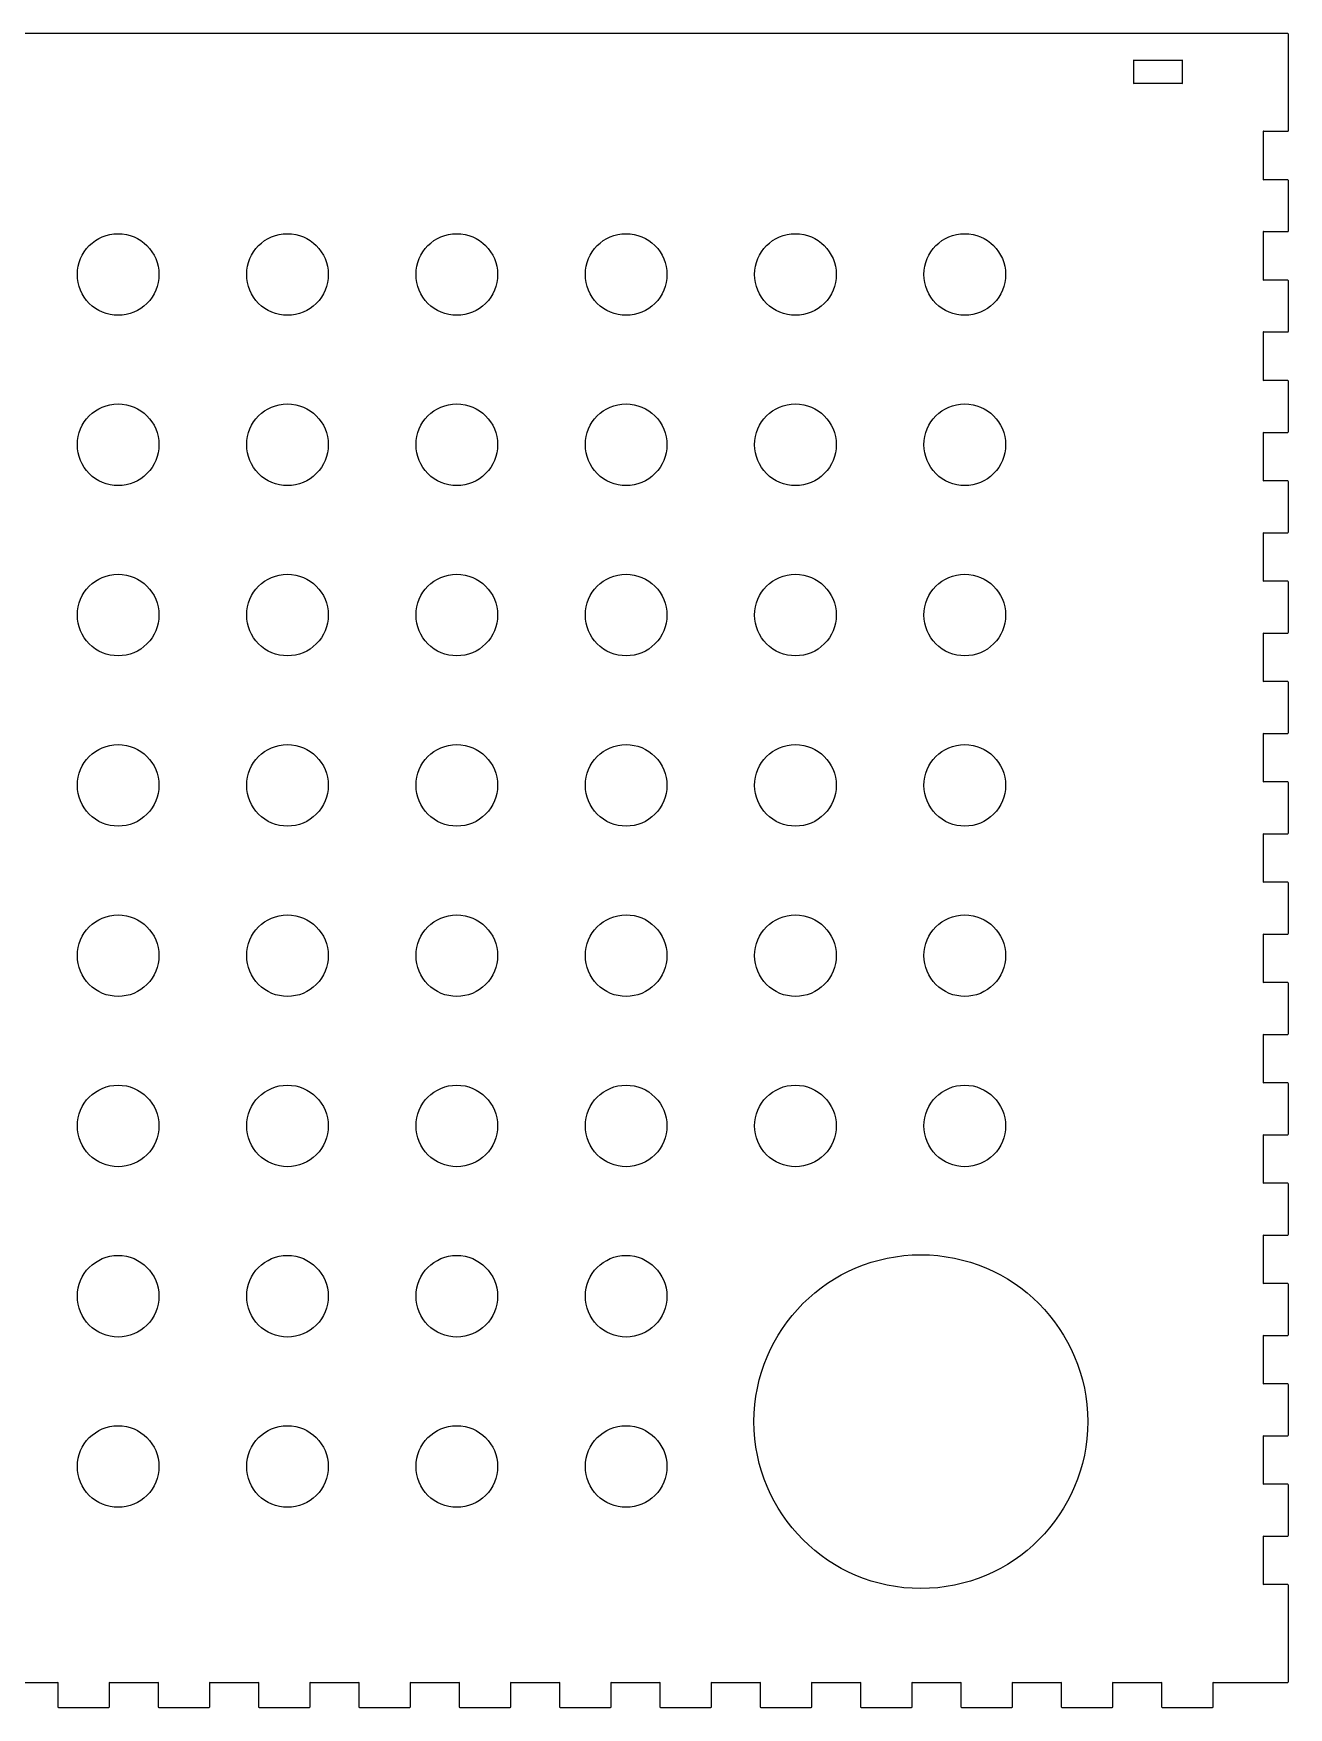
# Model space of a CAD drawing. Extents: x -122 to 332, y -236 to 521.
# Drawn here: x 30 to 180.1, y -212.1 to -11.9 of the extents above; entities that cross this region are included whole.
import ezdxf

# ---------------------------------------------------------------- set-up
doc = ezdxf.new("R2010")
doc.units = 0
doc.layers.add('Layer_1', color=7, linetype='CONTINUOUS')

msp = doc.modelspace()

# ---------------------------------------------------------------- linework, layer by layer
at = {"layer": 'Layer_1', "color": 7}
for p, q in [((176.98333, -11.86667), (-117.01667, -11.86667)), ((179.98333, -11.86667), (176.98333, -11.86667)), ((180.08333, -23.46667), (180.08333, -11.96667)), ((161.58333, -17.86667), (161.58333, -15.06667)), ((161.58333, -15.06667), (164.48333, -15.06667)), ((164.48333, -15.06667), (167.38333, -15.06667)), ((167.38333, -15.06667), (167.38333, -17.86667)), ((167.38333, -17.86667), (161.58333, -17.86667)), ((177.08333, -29.36667), (177.08333, -23.56667)), ((177.08333, -23.56667), (179.98333, -23.56667)), ((179.98333, -29.36667), (177.08333, -29.36667)), ((180.08333, -35.46667), (180.08333, -29.46667)), ((177.08333, -41.36667), (177.08333, -35.56667)), ((177.08333, -35.56667), (179.98333, -35.56667)), ((179.98333, -41.36667), (177.08333, -41.36667)), ((180.08333, -47.46667), (180.08333, -41.46667)), ((177.08333, -53.36667), (177.08333, -47.56667)), ((177.08333, -47.56667), (179.98333, -47.56667)), ((179.98333, -53.36667), (177.08333, -53.36667)), ((180.08333, -59.46667), (180.08333, -53.46667)), ((177.08333, -65.36667), (177.08333, -59.56667)), ((177.08333, -59.56667), (179.98333, -59.56667)), ((179.98333, -65.36667), (177.08333, -65.36667)), ((180.08333, -71.46667), (180.08333, -65.46667)), ((177.08333, -77.36667), (177.08333, -71.56667)), ((177.08333, -71.56667), (179.98333, -71.56667)), ((179.98333, -77.36667), (177.08333, -77.36667)), ((180.08333, -83.46667), (180.08333, -77.46667)), ((177.08333, -89.36667), (177.08333, -83.56667)), ((177.08333, -83.56667), (179.98333, -83.56667)), ((179.98333, -89.36667), (177.08333, -89.36667)), ((180.08333, -95.46667), (180.08333, -89.46667)), ((177.08333, -101.36667), (177.08333, -95.56667)), ((177.08333, -95.56667), (179.98333, -95.56667)), ((179.98333, -101.36667), (177.08333, -101.36667)), ((180.08333, -107.46667), (180.08333, -101.46667)), ((177.08333, -113.36667), (177.08333, -107.56667)), ((177.08333, -107.56667), (179.98333, -107.56667)), ((179.98333, -113.36667), (177.08333, -113.36667)), ((180.08333, -119.46667), (180.08333, -113.46667)), ((177.08333, -125.36667), (177.08333, -119.56667)), ((177.08333, -119.56667), (179.98333, -119.56667)), ((179.98333, -125.36667), (177.08333, -125.36667)), ((180.08333, -131.46667), (180.08333, -125.46667)), ((177.08333, -137.36667), (177.08333, -131.56667)), ((177.08333, -131.56667), (179.98333, -131.56667)), ((179.98333, -137.36667), (177.08333, -137.36667)), ((180.08333, -143.46667), (180.08333, -137.46667)), ((177.08333, -149.36667), (177.08333, -143.56667)), ((177.08333, -143.56667), (179.98333, -143.56667)), ((179.98333, -149.36667), (177.08333, -149.36667)), ((180.08333, -155.46667), (180.08333, -149.46667)), ((177.08333, -161.36667), (177.08333, -155.56667)), ((177.08333, -155.56667), (179.98333, -155.56667)), ((179.98333, -161.36667), (177.08333, -161.36667)), ((180.08333, -167.46667), (180.08333, -161.46667)), ((177.08333, -173.36667), (177.08333, -167.56667)), ((177.08333, -167.56667), (179.98333, -167.56667)), ((179.98333, -173.36667), (177.08333, -173.36667)), ((180.08333, -179.46667), (180.08333, -173.46667)), ((177.08333, -185.36667), (177.08333, -179.56667)), ((177.08333, -179.56667), (179.98333, -179.56667)), ((179.98333, -185.36667), (177.08333, -185.36667)), ((180.08333, -191.46667), (180.08333, -185.46667)), ((177.08333, -197.36667), (177.08333, -191.56667)), ((177.08333, -191.56667), (179.98333, -191.56667)), ((179.98333, -197.36667), (177.08333, -197.36667)), ((180.08333, -208.96667), (180.08333, -197.46667)), ((27.08333, -209.06667), (32.88333, -209.06667)), ((32.88333, -209.06667), (32.88333, -211.96667)), ((39.08333, -211.96667), (39.08333, -209.06667)), ((39.08333, -209.06667), (44.88333, -209.06667)), ((44.88333, -209.06667), (44.88333, -211.96667)), ((51.08333, -211.96667), (51.08333, -209.06667)), ((51.08333, -209.06667), (56.88333, -209.06667)), ((56.88333, -209.06667), (56.88333, -211.96667)), ((63.08333, -211.96667), (63.08333, -209.06667)), ((63.08333, -209.06667), (68.88333, -209.06667)), ((68.88333, -209.06667), (68.88333, -211.96667)), ((75.08333, -211.96667), (75.08333, -209.06667)), ((75.08333, -209.06667), (80.88333, -209.06667)), ((80.88333, -209.06667), (80.88333, -211.96667)), ((87.08333, -211.96667), (87.08333, -209.06667)), ((87.08333, -209.06667), (92.88333, -209.06667)), ((92.88333, -209.06667), (92.88333, -211.96667)), ((99.08333, -211.96667), (99.08333, -209.06667)), ((99.08333, -209.06667), (104.88333, -209.06667)), ((104.88333, -209.06667), (104.88333, -211.96667)), ((111.08333, -211.96667), (111.08333, -209.06667)), ((111.08333, -209.06667), (116.88333, -209.06667)), ((116.88333, -209.06667), (116.88333, -211.96667)), ((123.08333, -211.96667), (123.08333, -209.06667)), ((123.08333, -209.06667), (128.88333, -209.06667)), ((128.88333, -209.06667), (128.88333, -211.96667)), ((135.08333, -211.96667), (135.08333, -209.06667)), ((135.08333, -209.06667), (140.88333, -209.06667)), ((140.88333, -209.06667), (140.88333, -211.96667)), ((147.08333, -211.96667), (147.08333, -209.06667)), ((147.08333, -209.06667), (152.88333, -209.06667)), ((152.88333, -209.06667), (152.88333, -211.96667)), ((159.08333, -211.96667), (159.08333, -209.06667)), ((159.08333, -209.06667), (164.88333, -209.06667)), ((164.88333, -209.06667), (164.88333, -211.96667)), ((171.08333, -211.96667), (171.08333, -209.06667)), ((171.08333, -209.06667), (176.98333, -209.06667)), ((176.98333, -209.06667), (179.98333, -209.06667)), ((32.98333, -212.06667), (38.98333, -212.06667)), ((44.98333, -212.06667), (50.98333, -212.06667)), ((56.98333, -212.06667), (62.98333, -212.06667)), ((68.98333, -212.06667), (74.98333, -212.06667)), ((80.98333, -212.06667), (86.98333, -212.06667)), ((92.98333, -212.06667), (98.98333, -212.06667)), ((104.98333, -212.06667), (110.98333, -212.06667)), ((116.98333, -212.06667), (122.98333, -212.06667)), ((128.98333, -212.06667), (134.98333, -212.06667)), ((140.98333, -212.06667), (146.98333, -212.06667)), ((152.98333, -212.06667), (158.98333, -212.06667)), ((164.98333, -212.06667), (170.98333, -212.06667))]:
    msp.add_line(p, q, dxfattribs=at)
at = {"layer": 'Layer_1', "color": 1}
for p, q in [((44.987707, -40.68922), (44.987707, -40.68922)), ((65.239007, -40.68922), (65.239007, -40.68922)), ((85.490317, -40.68922), (85.490317, -40.68922)), ((105.74164, -40.68922), (105.74164, -40.68922)), ((125.992937, -40.689219), (125.992937, -40.689219)), ((146.244227, -40.689219), (146.244227, -40.689219)), ((44.987707, -61.0542), (44.987707, -61.0542)), ((65.239007, -61.0542), (65.239007, -61.0542)), ((85.490317, -61.0542), (85.490317, -61.0542)), ((105.74164, -61.0542), (105.74164, -61.0542)), ((125.992937, -61.054203), (125.992937, -61.054203)), ((146.244227, -61.054203), (146.244227, -61.054203)), ((44.987707, -81.41921), (44.987707, -81.41921)), ((65.239007, -81.41921), (65.239007, -81.41921)), ((85.490317, -81.41921), (85.490317, -81.41921)), ((105.74164, -81.41921), (105.74164, -81.41921)), ((125.992937, -81.419206), (125.992937, -81.419206)), ((146.244227, -81.419206), (146.244227, -81.419206)), ((44.987707, -101.78419), (44.987707, -101.78419)), ((65.239007, -101.78419), (65.239007, -101.78419)), ((85.490317, -101.78419), (85.490317, -101.78419)), ((105.74164, -101.78419), (105.74164, -101.78419)), ((125.992937, -101.784191), (125.992937, -101.784191)), ((146.244227, -101.784191), (146.244227, -101.784191)), ((44.987707, -122.14917), (44.987707, -122.14917)), ((65.239007, -122.14917), (65.239007, -122.14917)), ((85.490317, -122.14917), (85.490317, -122.14917)), ((105.74164, -122.14917), (105.74164, -122.14917)), ((125.992937, -122.149173), (125.992937, -122.149173)), ((146.244227, -122.149173), (146.244227, -122.149173)), ((44.987707, -142.51415), (44.987707, -142.51415)), ((65.239007, -142.51415), (65.239007, -142.51415)), ((85.490317, -142.51415), (85.490317, -142.51415)), ((105.74164, -142.51415), (105.74164, -142.51415)), ((125.992937, -142.51415), (125.992937, -142.51415)), ((146.244227, -142.51415), (146.244227, -142.51415)), ((44.987707, -162.87913), (44.987707, -162.87913)), ((65.239007, -162.87913), (65.239007, -162.87913)), ((85.490317, -162.87913), (85.490317, -162.87913)), ((105.741637, -162.87913), (105.741637, -162.87913)), ((156.07321, -177.87912), (156.07321, -177.87912)), ((44.987707, -183.24412), (44.987707, -183.24412)), ((65.239007, -183.24412), (65.239007, -183.24412)), ((85.490317, -183.24412), (85.490317, -183.24412)), ((105.741637, -183.24412), (105.741637, -183.24412))]:
    msp.add_line(p, q, dxfattribs=at)
at = {"layer": 'Layer_1', "color": 7}
for points in [[(180.08333, -11.96667), (180.08333, -11.91167), (180.03833, -11.86667), (179.98333, -11.86667)], [(161.58333, -15.06667), (161.58333, -14.96667), (161.48333, -15.06667), (161.58333, -15.06667)], [(167.38333, -15.06667), (167.48333, -15.06667), (167.38333, -14.96667), (167.38333, -15.06667)], [(161.58333, -17.86667), (161.48333, -17.86667), (161.58333, -17.96667), (161.58333, -17.86667)], [(167.38333, -17.86667), (167.38333, -17.96667), (167.48333, -17.86667), (167.38333, -17.86667)], [(177.08333, -23.56667), (177.08333, -23.46667), (176.98333, -23.56667), (177.08333, -23.56667)], [(179.98333, -23.56667), (180.03833, -23.56667), (180.08333, -23.52167), (180.08333, -23.46667)], [(177.08333, -29.36667), (176.98333, -29.36667), (177.08333, -29.46667), (177.08333, -29.36667)], [(180.08333, -29.46667), (180.08333, -29.41167), (180.03833, -29.36667), (179.98333, -29.36667)], [(177.08333, -35.56667), (177.08333, -35.46667), (176.98333, -35.56667), (177.08333, -35.56667)], [(179.98333, -35.56667), (180.03833, -35.56667), (180.08333, -35.52167), (180.08333, -35.46667)], [(177.08333, -41.36667), (176.98333, -41.36667), (177.08333, -41.46667), (177.08333, -41.36667)], [(180.08333, -41.46667), (180.08333, -41.41167), (180.03833, -41.36667), (179.98333, -41.36667)], [(177.08333, -47.56667), (177.08333, -47.46667), (176.98333, -47.56667), (177.08333, -47.56667)], [(179.98333, -47.56667), (180.03833, -47.56667), (180.08333, -47.52167), (180.08333, -47.46667)], [(177.08333, -53.36667), (176.98333, -53.36667), (177.08333, -53.46667), (177.08333, -53.36667)], [(180.08333, -53.46667), (180.08333, -53.41167), (180.03833, -53.36667), (179.98333, -53.36667)], [(177.08333, -59.56667), (177.08333, -59.46667), (176.98333, -59.56667), (177.08333, -59.56667)], [(179.98333, -59.56667), (180.03833, -59.56667), (180.08333, -59.52167), (180.08333, -59.46667)], [(177.08333, -65.36667), (176.98333, -65.36667), (177.08333, -65.46667), (177.08333, -65.36667)], [(180.08333, -65.46667), (180.08333, -65.41167), (180.03833, -65.36667), (179.98333, -65.36667)], [(177.08333, -71.56667), (177.08333, -71.46667), (176.98333, -71.56667), (177.08333, -71.56667)], [(179.98333, -71.56667), (180.03833, -71.56667), (180.08333, -71.52167), (180.08333, -71.46667)], [(177.08333, -77.36667), (176.98333, -77.36667), (177.08333, -77.46667), (177.08333, -77.36667)], [(180.08333, -77.46667), (180.08333, -77.41167), (180.03833, -77.36667), (179.98333, -77.36667)], [(177.08333, -83.56667), (177.08333, -83.46667), (176.98333, -83.56667), (177.08333, -83.56667)], [(179.98333, -83.56667), (180.03833, -83.56667), (180.08333, -83.52167), (180.08333, -83.46667)], [(177.08333, -89.36667), (176.98333, -89.36667), (177.08333, -89.46667), (177.08333, -89.36667)], [(180.08333, -89.46667), (180.08333, -89.41167), (180.03833, -89.36667), (179.98333, -89.36667)], [(177.08333, -95.56667), (177.08333, -95.46667), (176.98333, -95.56667), (177.08333, -95.56667)], [(179.98333, -95.56667), (180.03833, -95.56667), (180.08333, -95.52167), (180.08333, -95.46667)], [(177.08333, -101.36667), (176.98333, -101.36667), (177.08333, -101.46667), (177.08333, -101.36667)], [(180.08333, -101.46667), (180.08333, -101.41167), (180.03833, -101.36667), (179.98333, -101.36667)], [(177.08333, -107.56667), (177.08333, -107.46667), (176.98333, -107.56667), (177.08333, -107.56667)], [(179.98333, -107.56667), (180.03833, -107.56667), (180.08333, -107.52167), (180.08333, -107.46667)], [(177.08333, -113.36667), (176.98333, -113.36667), (177.08333, -113.46667), (177.08333, -113.36667)], [(180.08333, -113.46667), (180.08333, -113.41167), (180.03833, -113.36667), (179.98333, -113.36667)], [(177.08333, -119.56667), (177.08333, -119.46667), (176.98333, -119.56667), (177.08333, -119.56667)], [(179.98333, -119.56667), (180.03833, -119.56667), (180.08333, -119.52167), (180.08333, -119.46667)], [(177.08333, -125.36667), (176.98333, -125.36667), (177.08333, -125.46667), (177.08333, -125.36667)], [(180.08333, -125.46667), (180.08333, -125.41167), (180.03833, -125.36667), (179.98333, -125.36667)], [(177.08333, -131.56667), (177.08333, -131.46667), (176.98333, -131.56667), (177.08333, -131.56667)], [(179.98333, -131.56667), (180.03833, -131.56667), (180.08333, -131.52167), (180.08333, -131.46667)], [(177.08333, -137.36667), (176.98333, -137.36667), (177.08333, -137.46667), (177.08333, -137.36667)], [(180.08333, -137.46667), (180.08333, -137.41167), (180.03833, -137.36667), (179.98333, -137.36667)], [(177.08333, -143.56667), (177.08333, -143.46667), (176.98333, -143.56667), (177.08333, -143.56667)], [(179.98333, -143.56667), (180.03833, -143.56667), (180.08333, -143.52167), (180.08333, -143.46667)], [(177.08333, -149.36667), (176.98333, -149.36667), (177.08333, -149.46667), (177.08333, -149.36667)], [(180.08333, -149.46667), (180.08333, -149.41167), (180.03833, -149.36667), (179.98333, -149.36667)], [(177.08333, -155.56667), (177.08333, -155.46667), (176.98333, -155.56667), (177.08333, -155.56667)], [(179.98333, -155.56667), (180.03833, -155.56667), (180.08333, -155.52167), (180.08333, -155.46667)], [(177.08333, -161.36667), (176.98333, -161.36667), (177.08333, -161.46667), (177.08333, -161.36667)], [(180.08333, -161.46667), (180.08333, -161.41167), (180.03833, -161.36667), (179.98333, -161.36667)], [(177.08333, -167.56667), (177.08333, -167.46667), (176.98333, -167.56667), (177.08333, -167.56667)], [(179.98333, -167.56667), (180.03833, -167.56667), (180.08333, -167.52167), (180.08333, -167.46667)], [(177.08333, -173.36667), (176.98333, -173.36667), (177.08333, -173.46667), (177.08333, -173.36667)], [(180.08333, -173.46667), (180.08333, -173.41167), (180.03833, -173.36667), (179.98333, -173.36667)], [(177.08333, -179.56667), (177.08333, -179.46667), (176.98333, -179.56667), (177.08333, -179.56667)], [(179.98333, -179.56667), (180.03833, -179.56667), (180.08333, -179.52167), (180.08333, -179.46667)], [(177.08333, -185.36667), (176.98333, -185.36667), (177.08333, -185.46667), (177.08333, -185.36667)], [(180.08333, -185.46667), (180.08333, -185.41167), (180.03833, -185.36667), (179.98333, -185.36667)], [(177.08333, -191.56667), (177.08333, -191.46667), (176.98333, -191.56667), (177.08333, -191.56667)], [(179.98333, -191.56667), (180.03833, -191.56667), (180.08333, -191.52167), (180.08333, -191.46667)], [(177.08333, -197.36667), (176.98333, -197.36667), (177.08333, -197.46667), (177.08333, -197.36667)], [(180.08333, -197.46667), (180.08333, -197.41167), (180.03833, -197.36667), (179.98333, -197.36667)], [(32.88333, -209.06667), (32.98333, -209.06667), (32.88333, -208.96667), (32.88333, -209.06667)], [(39.08333, -209.06667), (39.08333, -208.96667), (38.98333, -209.06667), (39.08333, -209.06667)], [(44.88333, -209.06667), (44.98333, -209.06667), (44.88333, -208.96667), (44.88333, -209.06667)], [(51.08333, -209.06667), (51.08333, -208.96667), (50.98333, -209.06667), (51.08333, -209.06667)], [(56.88333, -209.06667), (56.98333, -209.06667), (56.88333, -208.96667), (56.88333, -209.06667)], [(63.08333, -209.06667), (63.08333, -208.96667), (62.98333, -209.06667), (63.08333, -209.06667)], [(68.88333, -209.06667), (68.98333, -209.06667), (68.88333, -208.96667), (68.88333, -209.06667)], [(75.08333, -209.06667), (75.08333, -208.96667), (74.98333, -209.06667), (75.08333, -209.06667)], [(80.88333, -209.06667), (80.98333, -209.06667), (80.88333, -208.96667), (80.88333, -209.06667)], [(87.08333, -209.06667), (87.08333, -208.96667), (86.98333, -209.06667), (87.08333, -209.06667)], [(92.88333, -209.06667), (92.98333, -209.06667), (92.88333, -208.96667), (92.88333, -209.06667)], [(99.08333, -209.06667), (99.08333, -208.96667), (98.98333, -209.06667), (99.08333, -209.06667)], [(104.88333, -209.06667), (104.98333, -209.06667), (104.88333, -208.96667), (104.88333, -209.06667)], [(111.08333, -209.06667), (111.08333, -208.96667), (110.98333, -209.06667), (111.08333, -209.06667)], [(116.88333, -209.06667), (116.98333, -209.06667), (116.88333, -208.96667), (116.88333, -209.06667)], [(123.08333, -209.06667), (123.08333, -208.96667), (122.98333, -209.06667), (123.08333, -209.06667)], [(128.88333, -209.06667), (128.98333, -209.06667), (128.88333, -208.96667), (128.88333, -209.06667)], [(135.08333, -209.06667), (135.08333, -208.96667), (134.98333, -209.06667), (135.08333, -209.06667)], [(140.88333, -209.06667), (140.98333, -209.06667), (140.88333, -208.96667), (140.88333, -209.06667)], [(147.08333, -209.06667), (147.08333, -208.96667), (146.98333, -209.06667), (147.08333, -209.06667)], [(152.88333, -209.06667), (152.98333, -209.06667), (152.88333, -208.96667), (152.88333, -209.06667)], [(159.08333, -209.06667), (159.08333, -208.96667), (158.98333, -209.06667), (159.08333, -209.06667)], [(164.88333, -209.06667), (164.98333, -209.06667), (164.88333, -208.96667), (164.88333, -209.06667)], [(171.08333, -209.06667), (171.08333, -208.96667), (170.98333, -209.06667), (171.08333, -209.06667)], [(179.98333, -209.06667), (180.03833, -209.06667), (180.08333, -209.02167), (180.08333, -208.96667)], [(32.88333, -211.96667), (32.88333, -212.02167), (32.92833, -212.06667), (32.98333, -212.06667)], [(38.98333, -212.06667), (39.03833, -212.06667), (39.08333, -212.02167), (39.08333, -211.96667)], [(44.88333, -211.96667), (44.88333, -212.02167), (44.92833, -212.06667), (44.98333, -212.06667)], [(50.98333, -212.06667), (51.03833, -212.06667), (51.08333, -212.02167), (51.08333, -211.96667)], [(56.88333, -211.96667), (56.88333, -212.02167), (56.92833, -212.06667), (56.98333, -212.06667)], [(62.98333, -212.06667), (63.03833, -212.06667), (63.08333, -212.02167), (63.08333, -211.96667)], [(68.88333, -211.96667), (68.88333, -212.02167), (68.92833, -212.06667), (68.98333, -212.06667)], [(74.98333, -212.06667), (75.03833, -212.06667), (75.08333, -212.02167), (75.08333, -211.96667)], [(80.88333, -211.96667), (80.88333, -212.02167), (80.92833, -212.06667), (80.98333, -212.06667)], [(86.98333, -212.06667), (87.03833, -212.06667), (87.08333, -212.02167), (87.08333, -211.96667)], [(92.88333, -211.96667), (92.88333, -212.02167), (92.92833, -212.06667), (92.98333, -212.06667)], [(98.98333, -212.06667), (99.03833, -212.06667), (99.08333, -212.02167), (99.08333, -211.96667)], [(104.88333, -211.96667), (104.88333, -212.02167), (104.92833, -212.06667), (104.98333, -212.06667)], [(110.98333, -212.06667), (111.03833, -212.06667), (111.08333, -212.02167), (111.08333, -211.96667)], [(116.88333, -211.96667), (116.88333, -212.02167), (116.92833, -212.06667), (116.98333, -212.06667)], [(122.98333, -212.06667), (123.03833, -212.06667), (123.08333, -212.02167), (123.08333, -211.96667)], [(128.88333, -211.96667), (128.88333, -212.02167), (128.92833, -212.06667), (128.98333, -212.06667)], [(134.98333, -212.06667), (135.03833, -212.06667), (135.08333, -212.02167), (135.08333, -211.96667)], [(140.88333, -211.96667), (140.88333, -212.02167), (140.92833, -212.06667), (140.98333, -212.06667)], [(146.98333, -212.06667), (147.03833, -212.06667), (147.08333, -212.02167), (147.08333, -211.96667)], [(152.88333, -211.96667), (152.88333, -212.02167), (152.92833, -212.06667), (152.98333, -212.06667)], [(158.98333, -212.06667), (159.03833, -212.06667), (159.08333, -212.02167), (159.08333, -211.96667)], [(164.88333, -211.96667), (164.88333, -212.02167), (164.92833, -212.06667), (164.98333, -212.06667)], [(170.98333, -212.06667), (171.03833, -212.06667), (171.08333, -212.02167), (171.08333, -211.96667)]]:
    msp.add_open_spline(points, degree=3, dxfattribs=at)
at = {"layer": 'Layer_1', "color": 1}
for points in [[(35.230277, -40.68922), (35.23028, -37.994782), (37.414554, -35.81051), (40.108992, -35.81051)], [(40.108992, -35.81051), (42.80343, -35.81051), (44.987704, -37.994782), (44.987707, -40.68922)], [(55.481577, -40.68922), (55.48158, -37.994782), (57.665854, -35.81051), (60.360292, -35.81051)], [(60.360292, -35.81051), (63.05473, -35.81051), (65.239004, -37.994782), (65.239007, -40.68922)], [(75.732887, -40.68922), (75.73289, -37.994782), (77.917164, -35.81051), (80.611602, -35.81051)], [(80.611602, -35.81051), (83.30604, -35.81051), (85.490314, -37.994782), (85.490317, -40.68922)], [(95.984207, -40.68922), (95.98421, -37.994783), (98.168483, -35.810511), (100.86292, -35.81051)], [(100.86292, -35.81051), (102.156836, -35.810509), (103.397757, -36.324513), (104.312694, -37.239449)], [(116.235507, -40.689219), (116.23551, -37.994781), (118.419784, -35.810508), (121.114222, -35.810509)], [(121.114222, -35.810509), (123.80866, -35.810508), (125.992934, -37.994781), (125.992937, -40.689219)], [(136.486797, -40.689219), (136.4868, -37.994781), (138.671074, -35.810508), (141.365512, -35.810509)], [(141.365512, -35.810509), (144.05995, -35.810508), (146.244224, -37.994781), (146.244227, -40.689219)], [(104.312694, -37.239449), (105.227632, -38.154385), (105.741639, -39.395304), (105.74164, -40.68922)], [(36.659218, -44.138996), (35.744281, -43.224058), (35.230276, -41.983137), (35.230277, -40.68922)], [(44.987707, -40.68922), (44.987708, -41.983137), (44.473703, -43.224058), (43.558766, -44.138996)], [(56.910518, -44.138996), (55.995581, -43.224058), (55.481576, -41.983137), (55.481577, -40.68922)], [(65.239007, -40.68922), (65.239008, -41.983137), (64.725003, -43.224058), (63.810066, -44.138996)], [(77.161828, -44.138996), (76.246891, -43.224058), (75.732886, -41.983137), (75.732887, -40.68922)], [(85.490317, -40.68922), (85.490318, -41.983137), (84.976313, -43.224058), (84.061376, -44.138996)], [(97.413147, -44.138995), (96.498211, -43.224058), (95.984206, -41.983136), (95.984207, -40.68922)], [(105.74164, -40.68922), (105.741641, -41.983137), (105.227635, -43.22406), (104.312698, -44.138998)], [(117.664448, -44.138994), (116.749511, -43.224057), (116.235506, -41.983135), (116.235507, -40.689219)], [(125.992937, -40.689219), (125.992938, -41.983135), (125.478933, -43.224057), (124.563996, -44.138994)], [(137.915738, -44.138994), (137.000801, -43.224057), (136.486796, -41.983135), (136.486797, -40.689219)], [(146.244227, -40.689219), (146.244228, -41.983135), (145.730223, -43.224057), (144.815286, -44.138994)], [(40.108992, -45.56794), (38.815075, -45.56794), (37.574154, -45.053933), (36.659218, -44.138996)], [(43.558766, -44.138996), (42.64383, -45.053933), (41.402909, -45.56794), (40.108992, -45.56794)], [(60.360292, -45.56794), (59.066375, -45.56794), (57.825454, -45.053933), (56.910518, -44.138996)], [(63.810066, -44.138996), (62.89513, -45.053933), (61.654209, -45.56794), (60.360292, -45.56794)], [(80.611602, -45.56794), (79.317685, -45.56794), (78.076764, -45.053933), (77.161828, -44.138996)], [(84.061376, -44.138996), (83.14644, -45.053933), (81.905519, -45.56794), (80.611602, -45.56794)], [(100.86292, -45.56794), (99.569004, -45.56794), (98.328083, -45.053933), (97.413147, -44.138995)], [(104.312698, -44.138998), (103.39776, -45.053935), (102.156837, -45.567941), (100.86292, -45.56794)], [(121.114222, -45.567939), (119.820305, -45.567939), (118.579384, -45.053932), (117.664448, -44.138994)], [(124.563996, -44.138994), (123.64906, -45.053932), (122.408139, -45.567939), (121.114222, -45.567939)], [(141.365512, -45.567939), (140.071595, -45.567939), (138.830674, -45.053932), (137.915738, -44.138994)], [(144.815286, -44.138994), (143.90035, -45.053932), (142.659429, -45.567939), (141.365512, -45.567939)], [(35.230277, -61.0542), (35.23028, -58.359762), (37.414554, -56.17549), (40.108992, -56.17549)], [(40.108992, -56.17549), (42.80343, -56.17549), (44.987704, -58.359762), (44.987707, -61.0542)], [(55.481577, -61.0542), (55.48158, -58.359762), (57.665854, -56.17549), (60.360292, -56.17549)], [(60.360292, -56.17549), (63.05473, -56.17549), (65.239004, -58.359762), (65.239007, -61.0542)], [(75.732887, -61.0542), (75.73289, -58.359762), (77.917164, -56.17549), (80.611602, -56.17549)], [(80.611602, -56.17549), (83.30604, -56.17549), (85.490314, -58.359762), (85.490317, -61.0542)], [(95.984207, -61.0542), (95.98421, -58.359763), (98.168483, -56.175491), (100.86292, -56.17549)], [(100.86292, -56.17549), (102.156836, -56.175489), (103.397757, -56.689493), (104.312694, -57.604429)], [(104.312694, -57.604429), (105.227632, -58.519365), (105.741639, -59.760284), (105.74164, -61.0542)], [(116.235507, -61.054203), (116.23551, -58.359765), (118.419784, -56.175493), (121.114222, -56.175493)], [(121.114222, -56.175493), (123.80866, -56.175493), (125.992934, -58.359765), (125.992937, -61.054203)], [(136.486797, -61.054203), (136.4868, -58.359765), (138.671074, -56.175493), (141.365512, -56.175493)], [(141.365512, -56.175493), (144.05995, -56.175493), (146.244224, -58.359765), (146.244227, -61.054203)], [(36.659218, -64.503976), (35.744281, -63.589038), (35.230276, -62.348117), (35.230277, -61.0542)], [(44.987707, -61.0542), (44.987708, -62.348117), (44.473703, -63.589038), (43.558766, -64.503976)], [(56.910518, -64.503976), (55.995581, -63.589038), (55.481576, -62.348117), (55.481577, -61.0542)], [(65.239007, -61.0542), (65.239008, -62.348117), (64.725003, -63.589038), (63.810066, -64.503976)], [(77.161828, -64.503976), (76.246891, -63.589038), (75.732886, -62.348117), (75.732887, -61.0542)], [(85.490317, -61.0542), (85.490318, -62.348117), (84.976313, -63.589038), (84.061376, -64.503976)], [(97.413147, -64.503975), (96.498211, -63.589038), (95.984206, -62.348116), (95.984207, -61.0542)], [(105.74164, -61.0542), (105.741641, -62.348117), (105.227635, -63.58904), (104.312698, -64.503978)], [(117.664448, -64.503979), (116.749511, -63.589041), (116.235506, -62.34812), (116.235507, -61.054203)], [(125.992937, -61.054203), (125.992938, -62.34812), (125.478933, -63.589041), (124.563996, -64.503979)], [(137.915738, -64.503979), (137.000801, -63.589041), (136.486796, -62.34812), (136.486797, -61.054203)], [(146.244227, -61.054203), (146.244228, -62.34812), (145.730223, -63.589041), (144.815286, -64.503979)], [(40.108992, -65.93292), (38.815075, -65.93292), (37.574154, -65.418913), (36.659218, -64.503976)], [(43.558766, -64.503976), (42.64383, -65.418913), (41.402909, -65.93292), (40.108992, -65.93292)], [(60.360292, -65.93292), (59.066375, -65.93292), (57.825454, -65.418913), (56.910518, -64.503976)], [(63.810066, -64.503976), (62.89513, -65.418913), (61.654209, -65.93292), (60.360292, -65.93292)], [(80.611602, -65.93292), (79.317685, -65.93292), (78.076764, -65.418913), (77.161828, -64.503976)], [(84.061376, -64.503976), (83.14644, -65.418913), (81.905519, -65.93292), (80.611602, -65.93292)], [(100.86292, -65.93292), (99.569004, -65.93292), (98.328083, -65.418913), (97.413147, -64.503975)], [(104.312698, -64.503978), (103.39776, -65.418915), (102.156837, -65.932921), (100.86292, -65.93292)], [(121.114222, -65.932923), (119.820305, -65.932923), (118.579384, -65.418916), (117.664448, -64.503979)], [(124.563996, -64.503979), (123.64906, -65.418916), (122.408139, -65.932923), (121.114222, -65.932923)], [(141.365512, -65.932923), (140.071595, -65.932923), (138.830674, -65.418916), (137.915738, -64.503979)], [(144.815286, -64.503979), (143.90035, -65.418916), (142.659429, -65.932923), (141.365512, -65.932923)], [(35.230277, -81.41921), (35.23028, -78.724772), (37.414554, -76.5405), (40.108992, -76.5405)], [(40.108992, -76.5405), (42.80343, -76.5405), (44.987704, -78.724772), (44.987707, -81.41921)], [(55.481577, -81.41921), (55.48158, -78.724772), (57.665854, -76.5405), (60.360292, -76.5405)], [(60.360292, -76.5405), (63.05473, -76.5405), (65.239004, -78.724772), (65.239007, -81.41921)], [(75.732887, -81.41921), (75.73289, -78.724772), (77.917164, -76.5405), (80.611602, -76.5405)], [(80.611602, -76.5405), (83.30604, -76.5405), (85.490314, -78.724772), (85.490317, -81.41921)], [(95.984207, -81.41921), (95.98421, -78.724773), (98.168483, -76.540501), (100.86292, -76.5405)], [(100.86292, -76.5405), (102.156836, -76.540499), (103.397757, -77.054503), (104.312694, -77.969439)], [(104.312694, -77.969439), (105.227632, -78.884375), (105.741639, -80.125294), (105.74164, -81.41921)], [(116.235507, -81.419206), (116.23551, -78.724768), (118.419784, -76.540496), (121.114222, -76.540496)], [(121.114222, -76.540496), (123.80866, -76.540496), (125.992934, -78.724768), (125.992937, -81.419206)], [(136.486797, -81.419206), (136.4868, -78.724768), (138.671074, -76.540496), (141.365512, -76.540496)], [(141.365512, -76.540496), (144.05995, -76.540496), (146.244224, -78.724768), (146.244227, -81.419206)], [(36.659218, -84.868986), (35.744281, -83.954048), (35.230276, -82.713127), (35.230277, -81.41921)], [(44.987707, -81.41921), (44.987708, -82.713127), (44.473703, -83.954048), (43.558766, -84.868986)], [(56.910518, -84.868986), (55.995581, -83.954048), (55.481576, -82.713127), (55.481577, -81.41921)], [(65.239007, -81.41921), (65.239008, -82.713127), (64.725003, -83.954048), (63.810066, -84.868986)], [(77.161828, -84.868986), (76.246891, -83.954048), (75.732886, -82.713127), (75.732887, -81.41921)], [(85.490317, -81.41921), (85.490318, -82.713127), (84.976313, -83.954048), (84.061376, -84.868986)], [(97.413147, -84.868985), (96.498211, -83.954048), (95.984206, -82.713126), (95.984207, -81.41921)], [(105.74164, -81.41921), (105.741641, -82.713127), (105.227635, -83.95405), (104.312698, -84.868988)], [(117.664448, -84.868982), (116.749511, -83.954044), (116.235506, -82.713123), (116.235507, -81.419206)], [(125.992937, -81.419206), (125.992938, -82.713123), (125.478933, -83.954044), (124.563996, -84.868982)], [(137.915738, -84.868982), (137.000801, -83.954044), (136.486796, -82.713123), (136.486797, -81.419206)], [(146.244227, -81.419206), (146.244228, -82.713123), (145.730223, -83.954044), (144.815286, -84.868982)], [(40.108992, -86.29793), (38.815075, -86.29793), (37.574154, -85.783923), (36.659218, -84.868986)], [(43.558766, -84.868986), (42.64383, -85.783923), (41.402909, -86.29793), (40.108992, -86.29793)], [(60.360292, -86.29793), (59.066375, -86.29793), (57.825454, -85.783923), (56.910518, -84.868986)], [(63.810066, -84.868986), (62.89513, -85.783923), (61.654209, -86.29793), (60.360292, -86.29793)], [(80.611602, -86.29793), (79.317685, -86.29793), (78.076764, -85.783923), (77.161828, -84.868986)], [(84.061376, -84.868986), (83.14644, -85.783923), (81.905519, -86.29793), (80.611602, -86.29793)], [(100.86292, -86.29793), (99.569004, -86.29793), (98.328083, -85.783923), (97.413147, -84.868985)], [(104.312698, -84.868988), (103.39776, -85.783925), (102.156837, -86.297931), (100.86292, -86.29793)], [(121.114222, -86.297926), (119.820305, -86.297926), (118.579384, -85.783919), (117.664448, -84.868982)], [(124.563996, -84.868982), (123.64906, -85.783919), (122.408139, -86.297926), (121.114222, -86.297926)], [(141.365512, -86.297926), (140.071595, -86.297926), (138.830674, -85.783919), (137.915738, -84.868982)], [(144.815286, -84.868982), (143.90035, -85.783919), (142.659429, -86.297926), (141.365512, -86.297926)], [(35.230277, -101.78419), (35.23028, -99.089752), (37.414554, -96.90548), (40.108992, -96.90548)], [(40.108992, -96.90548), (42.80343, -96.90548), (44.987704, -99.089752), (44.987707, -101.78419)], [(55.481577, -101.78419), (55.48158, -99.089752), (57.665854, -96.90548), (60.360292, -96.90548)], [(60.360292, -96.90548), (63.05473, -96.90548), (65.239004, -99.089752), (65.239007, -101.78419)], [(75.732887, -101.78419), (75.73289, -99.089752), (77.917164, -96.90548), (80.611602, -96.90548)], [(80.611602, -96.90548), (83.30604, -96.90548), (85.490314, -99.089752), (85.490317, -101.78419)], [(95.984207, -101.78419), (95.98421, -99.089753), (98.168483, -96.905481), (100.86292, -96.90548)], [(100.86292, -96.90548), (102.156836, -96.905479), (103.397757, -97.419483), (104.312694, -98.334419)], [(116.235507, -101.784191), (116.23551, -99.089753), (118.419784, -96.905481), (121.114222, -96.905481)], [(121.114222, -96.905481), (123.80866, -96.905481), (125.992934, -99.089753), (125.992937, -101.784191)], [(136.486797, -101.784191), (136.4868, -99.089753), (138.671074, -96.905481), (141.365512, -96.905481)], [(141.365512, -96.905481), (144.05995, -96.905481), (146.244224, -99.089753), (146.244227, -101.784191)], [(104.312694, -98.334419), (105.227632, -99.249355), (105.741639, -100.490274), (105.74164, -101.78419)], [(36.659218, -105.233966), (35.744281, -104.319028), (35.230276, -103.078107), (35.230277, -101.78419)], [(44.987707, -101.78419), (44.987708, -103.078107), (44.473703, -104.319028), (43.558766, -105.233966)], [(56.910518, -105.233966), (55.995581, -104.319028), (55.481576, -103.078107), (55.481577, -101.78419)], [(65.239007, -101.78419), (65.239008, -103.078107), (64.725003, -104.319028), (63.810066, -105.233966)], [(77.161828, -105.233966), (76.246891, -104.319028), (75.732886, -103.078107), (75.732887, -101.78419)], [(85.490317, -101.78419), (85.490318, -103.078107), (84.976313, -104.319028), (84.061376, -105.233966)], [(97.413147, -105.233965), (96.498211, -104.319028), (95.984206, -103.078106), (95.984207, -101.78419)], [(105.74164, -101.78419), (105.741641, -103.078107), (105.227635, -104.31903), (104.312698, -105.233968)], [(117.664448, -105.233967), (116.749511, -104.319029), (116.235506, -103.078108), (116.235507, -101.784191)], [(125.992937, -101.784191), (125.992938, -103.078108), (125.478933, -104.319029), (124.563996, -105.233967)], [(137.915738, -105.233967), (137.000801, -104.319029), (136.486796, -103.078108), (136.486797, -101.784191)], [(146.244227, -101.784191), (146.244228, -103.078108), (145.730223, -104.319029), (144.815286, -105.233967)], [(40.108992, -106.66291), (38.815075, -106.66291), (37.574154, -106.148903), (36.659218, -105.233966)], [(43.558766, -105.233966), (42.64383, -106.148903), (41.402909, -106.66291), (40.108992, -106.66291)], [(60.360292, -106.66291), (59.066375, -106.66291), (57.825454, -106.148903), (56.910518, -105.233966)], [(63.810066, -105.233966), (62.89513, -106.148903), (61.654209, -106.66291), (60.360292, -106.66291)], [(80.611602, -106.66291), (79.317685, -106.66291), (78.076764, -106.148903), (77.161828, -105.233966)], [(84.061376, -105.233966), (83.14644, -106.148903), (81.905519, -106.66291), (80.611602, -106.66291)], [(100.86292, -106.66291), (99.569004, -106.66291), (98.328083, -106.148903), (97.413147, -105.233965)], [(104.312698, -105.233968), (103.39776, -106.148905), (102.156837, -106.662911), (100.86292, -106.66291)], [(121.114222, -106.662911), (119.820305, -106.662911), (118.579384, -106.148904), (117.664448, -105.233967)], [(124.563996, -105.233967), (123.64906, -106.148904), (122.408139, -106.662911), (121.114222, -106.662911)], [(141.365512, -106.662911), (140.071595, -106.662911), (138.830674, -106.148904), (137.915738, -105.233967)], [(144.815286, -105.233967), (143.90035, -106.148904), (142.659429, -106.662911), (141.365512, -106.662911)], [(35.230277, -122.14917), (35.23028, -119.454732), (37.414554, -117.27046), (40.108992, -117.27046)], [(40.108992, -117.27046), (42.80343, -117.27046), (44.987704, -119.454732), (44.987707, -122.14917)], [(55.481577, -122.14917), (55.48158, -119.454732), (57.665854, -117.27046), (60.360292, -117.27046)], [(60.360292, -117.27046), (63.05473, -117.27046), (65.239004, -119.454732), (65.239007, -122.14917)], [(75.732887, -122.14917), (75.73289, -119.454732), (77.917164, -117.27046), (80.611602, -117.27046)], [(80.611602, -117.27046), (83.30604, -117.27046), (85.490314, -119.454732), (85.490317, -122.14917)], [(95.984207, -122.14917), (95.98421, -119.454733), (98.168483, -117.270461), (100.86292, -117.27046)], [(100.86292, -117.27046), (102.156836, -117.270459), (103.397757, -117.784463), (104.312694, -118.699399)], [(116.235507, -122.149173), (116.23551, -119.454735), (118.419784, -117.270463), (121.114222, -117.270463)], [(121.114222, -117.270463), (123.80866, -117.270463), (125.992934, -119.454735), (125.992937, -122.149173)], [(136.486797, -122.149173), (136.4868, -119.454735), (138.671074, -117.270463), (141.365512, -117.270463)], [(141.365512, -117.270463), (144.05995, -117.270463), (146.244224, -119.454735), (146.244227, -122.149173)], [(104.312694, -118.699399), (105.227632, -119.614335), (105.741639, -120.855254), (105.74164, -122.14917)], [(36.659218, -125.598946), (35.744281, -124.684008), (35.230276, -123.443087), (35.230277, -122.14917)], [(44.987707, -122.14917), (44.987708, -123.443087), (44.473703, -124.684008), (43.558766, -125.598946)], [(56.910518, -125.598946), (55.995581, -124.684008), (55.481576, -123.443087), (55.481577, -122.14917)], [(65.239007, -122.14917), (65.239008, -123.443087), (64.725003, -124.684008), (63.810066, -125.598946)], [(77.161828, -125.598946), (76.246891, -124.684008), (75.732886, -123.443087), (75.732887, -122.14917)], [(85.490317, -122.14917), (85.490318, -123.443087), (84.976313, -124.684008), (84.061376, -125.598946)], [(97.413147, -125.598945), (96.498211, -124.684008), (95.984206, -123.443086), (95.984207, -122.14917)], [(105.74164, -122.14917), (105.741641, -123.443087), (105.227635, -124.68401), (104.312698, -125.598948)], [(117.664448, -125.598949), (116.749511, -124.684011), (116.235506, -123.44309), (116.235507, -122.149173)], [(125.992937, -122.149173), (125.992938, -123.44309), (125.478933, -124.684011), (124.563996, -125.598949)], [(137.915738, -125.598949), (137.000801, -124.684011), (136.486796, -123.44309), (136.486797, -122.149173)], [(146.244227, -122.149173), (146.244228, -123.44309), (145.730223, -124.684011), (144.815286, -125.598949)], [(40.108992, -127.02789), (38.815075, -127.02789), (37.574154, -126.513883), (36.659218, -125.598946)], [(43.558766, -125.598946), (42.64383, -126.513883), (41.402909, -127.02789), (40.108992, -127.02789)], [(60.360292, -127.02789), (59.066375, -127.02789), (57.825454, -126.513883), (56.910518, -125.598946)], [(63.810066, -125.598946), (62.89513, -126.513883), (61.654209, -127.02789), (60.360292, -127.02789)], [(80.611602, -127.02789), (79.317685, -127.02789), (78.076764, -126.513883), (77.161828, -125.598946)], [(84.061376, -125.598946), (83.14644, -126.513883), (81.905519, -127.02789), (80.611602, -127.02789)], [(100.86292, -127.02789), (99.569004, -127.02789), (98.328083, -126.513883), (97.413147, -125.598945)], [(104.312698, -125.598948), (103.39776, -126.513885), (102.156837, -127.027891), (100.86292, -127.02789)], [(121.114222, -127.027893), (119.820305, -127.027893), (118.579384, -126.513886), (117.664448, -125.598949)], [(124.563996, -125.598949), (123.64906, -126.513886), (122.408139, -127.027893), (121.114222, -127.027893)], [(141.365512, -127.027893), (140.071595, -127.027893), (138.830674, -126.513886), (137.915738, -125.598949)], [(144.815286, -125.598949), (143.90035, -126.513886), (142.659429, -127.027893), (141.365512, -127.027893)], [(35.230277, -142.51415), (35.23028, -139.819712), (37.414554, -137.63544), (40.108992, -137.63544)], [(40.108992, -137.63544), (42.80343, -137.63544), (44.987704, -139.819712), (44.987707, -142.51415)], [(55.481577, -142.51415), (55.48158, -139.819712), (57.665854, -137.63544), (60.360292, -137.63544)], [(60.360292, -137.63544), (63.05473, -137.63544), (65.239004, -139.819712), (65.239007, -142.51415)], [(75.732887, -142.51415), (75.73289, -139.819712), (77.917164, -137.63544), (80.611602, -137.63544)], [(80.611602, -137.63544), (83.30604, -137.63544), (85.490314, -139.819712), (85.490317, -142.51415)], [(95.984207, -142.51415), (95.98421, -139.819713), (98.168483, -137.635441), (100.86292, -137.63544)], [(100.86292, -137.63544), (102.156836, -137.635439), (103.397757, -138.149443), (104.312694, -139.064379)], [(116.235507, -142.51415), (116.23551, -139.819712), (118.419784, -137.63544), (121.114222, -137.63544)], [(121.114222, -137.63544), (123.80866, -137.63544), (125.992934, -139.819712), (125.992937, -142.51415)], [(136.486797, -142.51415), (136.4868, -139.819712), (138.671074, -137.63544), (141.365512, -137.63544)], [(141.365512, -137.63544), (144.05995, -137.63544), (146.244224, -139.819712), (146.244227, -142.51415)], [(104.312694, -139.064379), (105.227632, -139.979315), (105.741639, -141.220234), (105.74164, -142.51415)], [(36.659218, -145.963926), (35.744281, -145.048988), (35.230276, -143.808067), (35.230277, -142.51415)], [(44.987707, -142.51415), (44.987708, -143.808067), (44.473703, -145.048988), (43.558766, -145.963926)], [(56.910518, -145.963926), (55.995581, -145.048988), (55.481576, -143.808067), (55.481577, -142.51415)], [(65.239007, -142.51415), (65.239008, -143.808067), (64.725003, -145.048988), (63.810066, -145.963926)], [(77.161828, -145.963926), (76.246891, -145.048988), (75.732886, -143.808067), (75.732887, -142.51415)], [(85.490317, -142.51415), (85.490318, -143.808067), (84.976313, -145.048988), (84.061376, -145.963926)], [(97.413147, -145.963925), (96.498211, -145.048988), (95.984206, -143.808066), (95.984207, -142.51415)], [(105.74164, -142.51415), (105.741641, -143.808067), (105.227635, -145.04899), (104.312698, -145.963928)], [(117.664448, -145.963926), (116.749511, -145.048988), (116.235506, -143.808067), (116.235507, -142.51415)], [(125.992937, -142.51415), (125.992938, -143.808067), (125.478933, -145.048988), (124.563996, -145.963926)], [(137.915738, -145.963926), (137.000801, -145.048988), (136.486796, -143.808067), (136.486797, -142.51415)], [(146.244227, -142.51415), (146.244228, -143.808067), (145.730223, -145.048988), (144.815286, -145.963926)], [(40.108992, -147.39287), (38.815075, -147.39287), (37.574154, -146.878863), (36.659218, -145.963926)], [(43.558766, -145.963926), (42.64383, -146.878863), (41.402909, -147.39287), (40.108992, -147.39287)], [(60.360292, -147.39287), (59.066375, -147.39287), (57.825454, -146.878863), (56.910518, -145.963926)], [(63.810066, -145.963926), (62.89513, -146.878863), (61.654209, -147.39287), (60.360292, -147.39287)], [(80.611602, -147.39287), (79.317685, -147.39287), (78.076764, -146.878863), (77.161828, -145.963926)], [(84.061376, -145.963926), (83.14644, -146.878863), (81.905519, -147.39287), (80.611602, -147.39287)], [(100.86292, -147.39287), (99.569004, -147.39287), (98.328083, -146.878863), (97.413147, -145.963925)], [(104.312698, -145.963928), (103.39776, -146.878865), (102.156837, -147.392871), (100.86292, -147.39287)], [(121.114222, -147.39287), (119.820305, -147.39287), (118.579384, -146.878863), (117.664448, -145.963926)], [(124.563996, -145.963926), (123.64906, -146.878863), (122.408139, -147.39287), (121.114222, -147.39287)], [(141.365512, -147.39287), (140.071595, -147.39287), (138.830674, -146.878863), (137.915738, -145.963926)], [(144.815286, -145.963926), (143.90035, -146.878863), (142.659429, -147.39287), (141.365512, -147.39287)], [(35.230277, -162.87913), (35.23028, -160.184692), (37.414554, -158.00042), (40.108992, -158.00042)], [(40.108992, -158.00042), (42.80343, -158.00042), (44.987704, -160.184692), (44.987707, -162.87913)], [(55.481577, -162.87913), (55.48158, -160.184692), (57.665854, -158.00042), (60.360292, -158.00042)], [(60.360292, -158.00042), (63.05473, -158.00042), (65.239004, -160.184692), (65.239007, -162.87913)], [(75.732887, -162.87913), (75.73289, -160.184692), (77.917164, -158.00042), (80.611602, -158.00042)], [(80.611602, -158.00042), (83.30604, -158.00042), (85.490314, -160.184692), (85.490317, -162.87913)], [(95.984207, -162.87913), (95.98421, -160.184692), (98.168484, -158.00042), (100.862922, -158.00042)], [(100.862922, -158.00042), (103.55736, -158.00042), (105.741634, -160.184692), (105.741637, -162.87913)], [(116.15525, -177.87912), (116.155251, -166.85608), (125.09119, -157.920141), (136.11423, -157.92014)], [(136.11423, -157.92014), (147.13727, -157.920141), (156.073209, -166.85608), (156.07321, -177.87912)], [(36.659218, -166.328906), (35.744281, -165.413968), (35.230276, -164.173047), (35.230277, -162.87913)], [(44.987707, -162.87913), (44.987708, -164.173047), (44.473703, -165.413968), (43.558766, -166.328906)], [(56.910518, -166.328906), (55.995581, -165.413968), (55.481576, -164.173047), (55.481577, -162.87913)], [(65.239007, -162.87913), (65.239008, -164.173047), (64.725003, -165.413968), (63.810066, -166.328906)], [(77.161828, -166.328906), (76.246891, -165.413968), (75.732886, -164.173047), (75.732887, -162.87913)], [(85.490317, -162.87913), (85.490318, -164.173047), (84.976313, -165.413968), (84.061376, -166.328906)], [(97.413148, -166.328906), (96.498211, -165.413968), (95.984206, -164.173047), (95.984207, -162.87913)], [(105.741637, -162.87913), (105.741638, -164.173047), (105.227633, -165.413968), (104.312696, -166.328906)], [(40.108992, -167.75785), (38.815075, -167.75785), (37.574154, -167.243843), (36.659218, -166.328906)], [(43.558766, -166.328906), (42.64383, -167.243843), (41.402909, -167.75785), (40.108992, -167.75785)], [(60.360292, -167.75785), (59.066375, -167.75785), (57.825454, -167.243843), (56.910518, -166.328906)], [(63.810066, -166.328906), (62.89513, -167.243843), (61.654209, -167.75785), (60.360292, -167.75785)], [(80.611602, -167.75785), (79.317685, -167.75785), (78.076764, -167.243843), (77.161828, -166.328906)], [(84.061376, -166.328906), (83.14644, -167.243843), (81.905519, -167.75785), (80.611602, -167.75785)], [(100.862922, -167.75785), (99.569005, -167.75785), (98.328084, -167.243843), (97.413148, -166.328906)], [(104.312696, -166.328906), (103.39776, -167.243843), (102.156839, -167.75785), (100.862922, -167.75785)], [(136.11423, -197.8381), (125.09119, -197.838099), (116.155251, -188.90216), (116.15525, -177.87912)], [(156.07321, -177.87912), (156.073209, -188.90216), (147.13727, -197.838099), (136.11423, -197.8381)], [(35.230277, -183.24412), (35.23028, -180.549682), (37.414554, -178.36541), (40.108992, -178.36541)], [(40.108992, -178.36541), (42.80343, -178.36541), (44.987704, -180.549682), (44.987707, -183.24412)], [(55.481577, -183.24412), (55.48158, -180.549682), (57.665854, -178.36541), (60.360292, -178.36541)], [(60.360292, -178.36541), (63.05473, -178.36541), (65.239004, -180.549682), (65.239007, -183.24412)], [(75.732887, -183.24412), (75.73289, -180.549682), (77.917164, -178.36541), (80.611602, -178.36541)], [(80.611602, -178.36541), (83.30604, -178.36541), (85.490314, -180.549682), (85.490317, -183.24412)], [(95.984207, -183.24412), (95.98421, -180.549682), (98.168484, -178.36541), (100.862922, -178.36541)], [(100.862922, -178.36541), (103.55736, -178.36541), (105.741634, -180.549682), (105.741637, -183.24412)], [(36.659218, -186.693896), (35.744281, -185.778958), (35.230276, -184.538037), (35.230277, -183.24412)], [(44.987707, -183.24412), (44.987708, -184.538037), (44.473703, -185.778958), (43.558766, -186.693896)], [(56.910518, -186.693896), (55.995581, -185.778958), (55.481576, -184.538037), (55.481577, -183.24412)], [(65.239007, -183.24412), (65.239008, -184.538037), (64.725003, -185.778958), (63.810066, -186.693896)], [(77.161828, -186.693896), (76.246891, -185.778958), (75.732886, -184.538037), (75.732887, -183.24412)], [(85.490317, -183.24412), (85.490318, -184.538037), (84.976313, -185.778958), (84.061376, -186.693896)], [(97.413148, -186.693896), (96.498211, -185.778958), (95.984206, -184.538037), (95.984207, -183.24412)], [(105.741637, -183.24412), (105.741638, -184.538037), (105.227633, -185.778958), (104.312696, -186.693896)], [(40.108992, -188.12284), (38.815075, -188.12284), (37.574154, -187.608833), (36.659218, -186.693896)], [(43.558766, -186.693896), (42.64383, -187.608833), (41.402909, -188.12284), (40.108992, -188.12284)], [(60.360292, -188.12284), (59.066375, -188.12284), (57.825454, -187.608833), (56.910518, -186.693896)], [(63.810066, -186.693896), (62.89513, -187.608833), (61.654209, -188.12284), (60.360292, -188.12284)], [(80.611602, -188.12284), (79.317685, -188.12284), (78.076764, -187.608833), (77.161828, -186.693896)], [(84.061376, -186.693896), (83.14644, -187.608833), (81.905519, -188.12284), (80.611602, -188.12284)], [(100.862922, -188.12284), (99.569005, -188.12284), (98.328084, -187.608833), (97.413148, -186.693896)], [(104.312696, -186.693896), (103.39776, -187.608833), (102.156839, -188.12284), (100.862922, -188.12284)]]:
    msp.add_open_spline(points, degree=3, dxfattribs=at)

doc.saveas('drawing.dxf')
